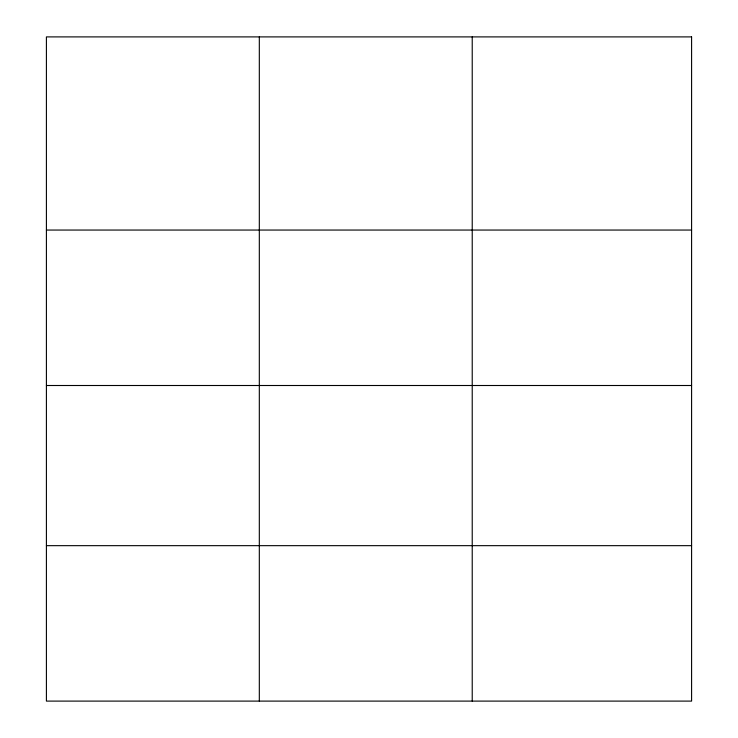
<?xml version="1.0" encoding="UTF-8"?>
<svg xmlns="http://www.w3.org/2000/svg" width="738" height="738" viewBox="0 0 738 738"><rect width="100%" height="100%" fill="white"/><g stroke="black" fill="none" stroke-linecap="round" stroke-linejoin="round"><path stroke-width="1.11" d="M46.411 230.053L691.589 230.053M46.411 385.504L691.589 385.504M46.411 545.659L691.589 545.659M472.228 36.9L472.228 701.1M259.315 36.9L259.315 701.1M691.589 36.9L46.411 36.9L46.411 701.1L691.589 701.1L691.589 36.9"/></g></svg>
